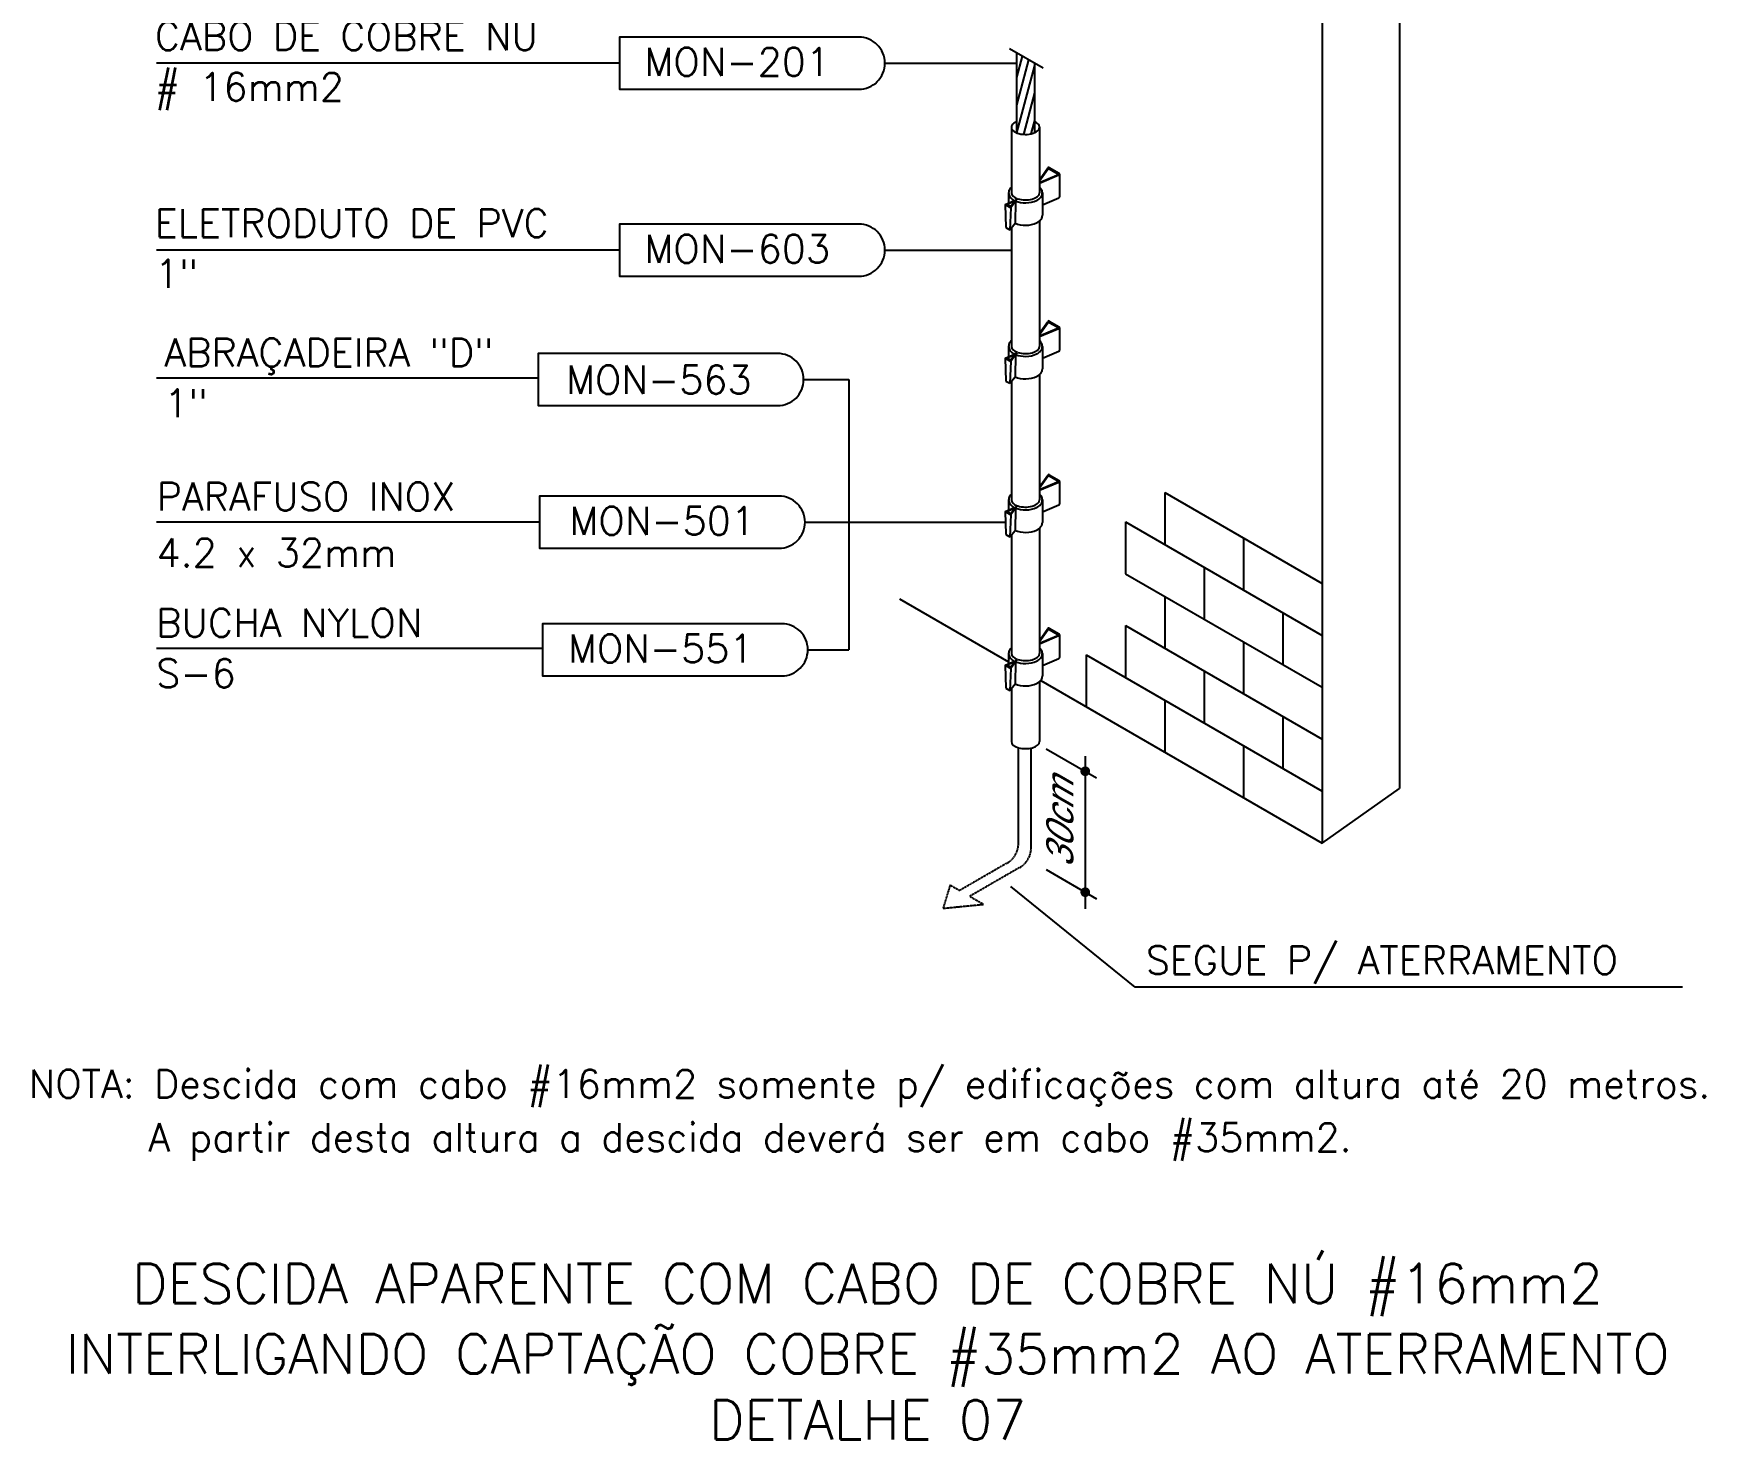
# Model space of a CAD drawing. Extents: x -800 to 12181, y -6101 to 2255.
# Drawn here: x 8582 to 9296, y 1301 to 1902 of the extents above; entities that cross this region are included whole.
import ezdxf
from ezdxf.enums import TextEntityAlignment as Align

# ---------------------------------------------------------------- set-up
doc = ezdxf.new("R2010")
doc.units = 0
doc.header["$MEASUREMENT"] = 0
doc.linetypes.add('HIDDEN', pattern=[0.375, 0.25, -0.125])
doc.layers.get('0').update_dxf_attribs({"linetype": 'CONTINUOUS'})
for name, color, linetype in [('15', 1, 'CONTINUOUS'), ('25', 2, 'CONTINUOUS'), ('50', 5, 'CONTINUOUS')]:
    doc.layers.add(name, color=color, linetype=linetype)
doc.styles.add('25CL', font='ROMANS.shx', dxfattribs={"height": 2.5})
doc.styles.add('35CL', font='ROMANS.shx', dxfattribs={"height": 3.5})
doc.styles.add('80', font='ACENT.shx', dxfattribs={"height": 10})

msp = doc.modelspace()

# ---------------------------------------------------------------- linework, layer by layer
for p, q in [((9001.97, 1882.719), (9004.431, 1891.901)), ((9001.97, 1870.942), (9007.164, 1890.324)), ((9001.97, 1859.166), (9009.682, 1887.946)), ((9004.939, 1858.47), (9009.682, 1876.169)), ((9008.162, 1858.721), (9009.682, 1864.393)), ((9065.194, 1705.544), (9065.194, 1683.373)), ((9065.194, 1705.544), (9132.394, 1666.746)), ((9048.394, 1693.073), (9048.394, 1670.903)), ((9048.394, 1693.073), (9132.394, 1644.575)), ((9098.794, 1686.145), (9098.794, 1663.974)), ((9048.394, 1670.903), (9132.394, 1622.405)), ((9081.994, 1673.674), (9081.994, 1651.504)), ((9065.194, 1661.203), (9065.194, 1639.033)), ((9115.594, 1654.275), (9115.594, 1632.105)), ((9048.394, 1648.732), (9132.394, 1600.235)), ((9048.394, 1648.732), (9048.394, 1626.562)), ((9031.594, 1636.261), (9031.594, 1614.091)), ((9031.594, 1636.261), (9132.394, 1578.065)), ((9098.794, 1641.804), (9098.794, 1619.634)), ((9081.994, 1629.333), (9081.994, 1607.163)), ((9065.194, 1616.863), (9065.194, 1594.692)), ((9115.594, 1609.934), (9115.594, 1587.764)), ((9098.794, 1597.464), (9098.794, 1575.293))]:
    msp.add_line(p, q)
at = {"layer": '15', "color": 1}
for p, q in [((8998.842, 1895.128), (9013.16, 1886.862)), ((8998.842, 1895.128), (9013.16, 1886.862)), ((9001.97, 1859.1), (9001.97, 1893.322)), ((8945.654, 1888.857), (9001.97, 1888.872)), ((9009.682, 1859.228), (9009.682, 1888.87)), ((8945.654, 1809.076), (8999.678, 1809.068)), ((8634.725, 1754.53), (8797.652, 1754.53)), ((8910.978, 1753.794), (8930.278, 1753.794)), ((8912.754, 1753.794), (8930.278, 1753.794)), ((8634.725, 1693.083), (8798.233, 1693.083)), ((8911.559, 1692.886), (8997.144, 1692.886)), ((8634.725, 1639.163), (8799.428, 1639.163)), ((8912.754, 1638.432), (8930.278, 1638.432)), ((9014.524, 1596.174), (9036.05, 1583.746)), ((9031.182, 1592.924), (9031.182, 1527.789)), ((9014.524, 1544.534), (9036.05, 1532.106))]:
    msp.add_line(p, q, dxfattribs=at)
at = {"layer": '15'}
for p, q in [((8832.327, 1888.861), (8634.725, 1888.861)), ((9011.678, 1838.631), (9015.154, 1843.624)), ((9015.788, 1843.766), (9019.14, 1841.83)), ((9019.087, 1840.972), (9011.678, 1837.847)), ((8997.723, 1828.632), (9001.071, 1830.083)), ((8997.723, 1828.632), (8999.484, 1827.616)), ((9001.334, 1830.162), (8999.484, 1827.616)), ((9001.071, 1830.083), (9002.283, 1831.002)), ((9001.334, 1830.162), (9002.393, 1830.965)), ((8832.327, 1809.057), (8634.725, 1809.057)), ((9011.678, 1773.068), (9015.154, 1778.061)), ((9015.788, 1778.203), (9019.14, 1776.268)), ((9019.087, 1775.41), (9011.678, 1772.284)), ((8997.723, 1763.069), (9001.071, 1764.52)), ((9001.334, 1764.599), (8999.484, 1762.053)), ((9001.071, 1764.52), (9002.283, 1765.439)), ((9001.334, 1764.599), (9002.393, 1765.402)), ((8997.723, 1763.069), (8999.484, 1762.053)), ((8930.278, 1753.794), (8930.278, 1638.432)), ((9011.678, 1707.506), (9015.154, 1712.499)), ((9019.087, 1709.847), (9011.678, 1706.721)), ((9015.788, 1712.64), (9019.14, 1710.705)), ((8997.723, 1697.507), (9001.071, 1698.958)), ((9001.334, 1699.036), (8999.484, 1696.49)), ((9001.071, 1698.958), (9002.283, 1699.876)), ((9001.334, 1699.036), (9002.393, 1699.839)), ((8997.723, 1697.507), (8999.484, 1696.49)), ((9011.678, 1641.943), (9015.154, 1646.936)), ((9019.087, 1644.284), (9011.678, 1641.158)), ((9015.788, 1647.077), (9019.14, 1645.142)), ((8997.723, 1631.944), (9001.071, 1633.395)), ((8997.723, 1631.944), (8999.484, 1630.927)), ((9001.334, 1633.474), (8999.484, 1630.927)), ((9001.071, 1633.395), (9002.283, 1634.314)), ((9001.334, 1633.474), (9002.393, 1634.276)), ((9052.433, 1494.303), (8999.364, 1537.361)), ((9286.159, 1494.314), (9052.433, 1494.303))]:
    msp.add_line(p, q, dxfattribs=at)
at = {"layer": '15', "color": 1, "linetype": 'HIDDEN'}
for p, q in [((9002.659, 1555.672), (9002.659, 1596.611)), ((9008.07, 1553.807), (9008.07, 1596.611)), ((8997.859, 1547.358), (8977.589, 1535.655)), ((9003.27, 1545.493), (8981.909, 1533.161)), ((8973.488, 1538.022), (8970.512, 1528.037)), ((8973.488, 1538.022), (8977.589, 1535.655)), ((8970.512, 1528.037), (8987.806, 1529.756)), ((8981.909, 1533.161), (8987.806, 1529.756))]:
    msp.add_line(p, q, dxfattribs=at)
at = {"layer": '15', "color": 1, "const_width": 2.062}
for points in [[(9030.151, 1586.556, 1), (9032.213, 1586.556, 1)], [(9030.151, 1534.916, 1), (9032.213, 1534.916, 1)]]:
    msp.add_lwpolyline(points, format="xyb", close=True, dxfattribs=at)
at = {"layer": '15'}
for centre, start, end in [((9015.548, 1843.35), 60, 145.148516), ((9018.9, 1841.415), 292.873405, 60), ((9015.548, 1777.787), 60, 145.148516), ((9018.9, 1775.852), 292.873405, 60), ((9015.548, 1712.224), 60, 145.148516), ((9018.9, 1710.289), 292.873405, 60), ((9015.548, 1646.662), 60, 145.148516), ((9018.9, 1644.726), 292.873405, 60)]:
    msp.add_arc(centre, 0.48, start, end, dxfattribs=at)
at = {"layer": '15', "color": 1, "linetype": 'HIDDEN'}
for centre in [(8993.059, 1555.672), (8998.47, 1553.807)]:
    msp.add_arc(centre, 9.6, 300, 0, dxfattribs=at)
at = {"layer": '25'}
for p, q in [((9165.364, 2112.393), (9165.364, 1579.19)), ((9132.394, 2089.096), (9132.394, 1555.894)), ((8999.678, 1861.506), (8999.678, 1833.525)), ((9011.678, 1861.506), (9011.678, 1833.525)), ((9011.678, 1839.135), (9015.179, 1844.164)), ((9015.813, 1844.305), (9020.008, 1841.884)), ((9019.954, 1841.026), (9011.678, 1837.534)), ((9020.247, 1841.438), (9020.247, 1831.876)), ((8996.968, 1828.514), (9000.974, 1830.25)), ((8996.968, 1828.514), (8999.368, 1827.129)), ((8996.968, 1828.514), (8997.352, 1818.701)), ((8998.481, 1833.525), (8998.481, 1829.17)), ((9001.473, 1830.026), (8999.368, 1827.129)), ((9001.473, 1830.026), (9001.212, 1820.538)), ((9012.876, 1833.508), (9012.876, 1823.917)), ((9012.876, 1828.448), (9019.953, 1831.434)), ((8999.368, 1827.129), (8998.984, 1817.759)), ((8998.984, 1817.759), (9001.212, 1820.538)), ((9011.678, 1821.503), (9011.678, 1767.962)), ((8997.352, 1818.701), (8998.984, 1817.759)), ((8999.678, 1818.624), (8999.678, 1767.962)), ((9011.678, 1773.572), (9015.179, 1778.601)), ((9015.813, 1778.743), (9020.008, 1776.321)), ((9019.954, 1775.463), (9011.678, 1771.971)), ((9020.247, 1775.875), (9020.247, 1766.313)), ((8996.968, 1762.951), (9000.974, 1764.687)), ((8998.481, 1767.962), (8998.481, 1763.607)), ((9001.473, 1764.463), (8999.368, 1761.566)), ((9001.473, 1764.463), (9001.212, 1754.975)), ((9012.876, 1767.946), (9012.876, 1758.354)), ((9012.876, 1762.885), (9019.953, 1765.871)), ((8996.968, 1762.951), (8997.352, 1753.138)), ((8996.968, 1762.951), (8999.368, 1761.566)), ((8999.368, 1761.566), (8998.984, 1752.196)), ((8997.352, 1753.138), (8998.984, 1752.196)), ((8998.984, 1752.196), (9001.212, 1754.975)), ((8999.678, 1753.061), (8999.678, 1702.399)), ((9011.678, 1755.94), (9011.678, 1702.399)), ((9011.678, 1708.01), (9015.179, 1713.038)), ((9019.954, 1709.9), (9011.678, 1706.409)), ((9015.813, 1713.18), (9020.008, 1710.758)), ((9020.247, 1710.313), (9020.247, 1700.75)), ((8996.968, 1697.389), (9000.974, 1699.125)), ((8998.481, 1702.399), (8998.481, 1698.044)), ((9012.876, 1702.383), (9012.876, 1692.791)), ((9012.876, 1697.323), (9019.953, 1700.308)), ((8996.968, 1697.389), (8999.368, 1696.003)), ((8996.968, 1697.389), (8997.352, 1687.575)), ((8999.368, 1696.003), (8998.984, 1686.633)), ((9001.473, 1698.9), (8999.368, 1696.003)), ((9001.473, 1698.9), (9001.212, 1689.412)), ((8997.352, 1687.575), (8998.984, 1686.633)), ((8998.984, 1686.633), (9001.212, 1689.412)), ((8999.678, 1687.498), (8999.678, 1636.836)), ((9011.678, 1690.377), (9011.678, 1636.836)), ((8951.899, 1660.103), (8998.481, 1633.209)), ((9011.678, 1642.447), (9015.179, 1647.476)), ((9019.954, 1644.338), (9011.678, 1640.846)), ((9015.813, 1647.617), (9020.008, 1645.195)), ((9020.247, 1644.75), (9020.247, 1635.188)), ((8998.481, 1636.836), (8998.481, 1632.482)), ((9012.876, 1636.82), (9012.876, 1627.228)), ((9012.876, 1631.76), (9019.953, 1634.745)), ((8996.968, 1631.826), (9000.974, 1633.562)), ((8996.968, 1631.826), (8999.368, 1630.44)), ((8996.968, 1631.826), (8997.352, 1622.012)), ((8999.368, 1630.44), (8998.984, 1621.07)), ((9001.473, 1633.338), (8999.368, 1630.44)), ((9001.473, 1633.338), (9001.212, 1623.85)), ((8997.352, 1622.012), (8998.984, 1621.07)), ((8998.984, 1621.07), (9001.212, 1623.85)), ((8999.678, 1621.936), (8999.678, 1599.255)), ((9011.678, 1624.815), (9011.678, 1599.255)), ((9012.156, 1625.314), (9132.394, 1555.894)), ((9012.156, 1625.314), (9132.394, 1555.894)), ((9012.156, 1625.314), (9132.394, 1555.894)), ((9132.394, 1555.894), (9165.364, 1579.19))]:
    msp.add_line(p, q, dxfattribs=at)
for points in [[(8945.654, 1888.879, 0.4142136), (8934.53, 1900.003), (8832.327, 1900.003), (8832.327, 1877.736), (8934.53, 1877.736, 0.4142136), (8945.654, 1888.861)], [(8945.654, 1809.076, 0.4142136), (8934.53, 1820.2), (8832.327, 1820.2), (8832.327, 1797.933), (8934.53, 1797.933, 0.4142136), (8945.654, 1809.057)], [(8910.978, 1753.794, 0.4142136), (8899.854, 1764.918), (8797.652, 1764.918), (8797.652, 1742.652), (8899.854, 1742.652, 0.4142136), (8910.978, 1753.776)], [(8911.559, 1692.904, 0.4142136), (8900.435, 1704.028), (8798.233, 1704.028), (8798.233, 1681.762), (8900.435, 1681.762, 0.4142136), (8911.559, 1692.886)], [(8912.754, 1638.432, 0.4142136), (8901.63, 1649.556), (8799.428, 1649.556), (8799.428, 1627.289), (8901.63, 1627.289, 0.4142136), (8912.754, 1638.413)]]:
    msp.add_lwpolyline(points, format="xyb", dxfattribs=at)
for centre, start, end in [((9015.573, 1843.89), 60, 145.148516), ((9019.768, 1841.468), 292.873405, 60), ((9019.767, 1831.876), 292.873405, 0), ((9015.573, 1778.327), 60, 145.148516), ((9019.768, 1775.905), 292.873405, 60), ((9019.767, 1766.313), 292.873405, 0), ((9015.573, 1712.764), 60, 145.148516), ((9019.768, 1710.343), 292.873405, 60), ((9019.767, 1700.75), 292.873405, 0), ((9015.573, 1647.201), 60, 145.148516), ((9019.768, 1644.78), 292.873405, 60), ((9019.767, 1635.188), 292.873405, 0)]:
    msp.add_arc(centre, 0.48, start, end, dxfattribs=at)
for centre, start_param, end_param in [((9005.678, 1861.506), 5.3784238, 10.2648571), ((9005.678, 1833.525), 6.2831853, 7.2526191), ((9005.678, 1833.525), 7.2745947, 9.424778), ((9005.678, 1767.962), 6.2831853, 7.2526191), ((9005.678, 1767.962), 7.2745947, 9.424778), ((9005.678, 1702.399), 6.2831853, 7.2526191), ((9005.678, 1702.399), 7.2745947, 9.424778), ((9005.678, 1636.836), 6.2831853, 7.2526191), ((9005.678, 1636.836), 7.2745947, 9.424778), ((9005.678, 1599.255), 0, 3.1415927)]:
    msp.add_ellipse(centre, major_axis=(-6, 0), ratio=0.5098724, start_param=start_param, end_param=end_param, dxfattribs=at)
for points, knots in [([(8999.678, 1835.945), (8999.632, 1835.905), (8999.588, 1835.864), (8999.114, 1835.408), (8998.772, 1834.91), (8998.426, 1833.763), (8998.445, 1833.125), (8998.851, 1832.002), (8999.213, 1831.521), (9000.039, 1830.779), (9000.483, 1830.492), (9000.974, 1830.25)], [5.7619328, 5.7619328, 5.7619328, 5.7619328, 5.79585, 5.79585, 6.1305078, 6.1305078, 6.4651657, 6.4651657, 6.7998235, 6.7998235, 7.0849032, 7.0849032, 7.0849032, 7.0849032]), ([(9001.473, 1830.026), (9002.76, 1829.5), (9004.317, 1829.244), (9007.517, 1829.291), (9009.142, 1829.628), (9011.098, 1830.61), (9011.686, 1831.033), (9012.487, 1832.002), (9012.751, 1832.518), (9012.933, 1833.644), (9012.839, 1834.236), (9012.384, 1835.206), (9012.062, 1835.604), (9011.678, 1835.945)], [7.1785547, 7.1785547, 7.1785547, 7.1785547, 7.8828164, 7.8828164, 8.6311515, 8.6311515, 9.0254884, 9.0254884, 9.3424348, 9.3424348, 9.6593813, 9.6593813, 9.9460417, 9.9460417, 9.9460417, 9.9460417]), ([(9001.212, 1820.538), (9001.219, 1820.535), (9001.227, 1820.531), (9002.565, 1819.933), (9004.219, 1819.642), (9007.517, 1819.691), (9009.142, 1820.028), (9011.098, 1821.01), (9011.686, 1821.433), (9012.487, 1822.402), (9012.751, 1822.918), (9012.865, 1823.625), (9012.876, 1823.771), (9012.876, 1823.917)], [7.1303189, 7.1303189, 7.1303189, 7.1303189, 7.1344813, 7.1344813, 7.8828164, 7.8828164, 8.6311515, 8.6311515, 9.0254884, 9.0254884, 9.3424348, 9.3424348, 9.4234851, 9.4234851, 9.4234851, 9.4234851]), ([(8999.678, 1770.383), (8999.632, 1770.342), (8999.588, 1770.301), (8999.114, 1769.845), (8998.772, 1769.347), (8998.426, 1768.201), (8998.445, 1767.562), (8998.851, 1766.439), (8999.213, 1765.958), (9000.039, 1765.217), (9000.483, 1764.929), (9000.974, 1764.687)], [5.7619328, 5.7619328, 5.7619328, 5.7619328, 5.79585, 5.79585, 6.1305078, 6.1305078, 6.4651657, 6.4651657, 6.7998235, 6.7998235, 7.0849032, 7.0849032, 7.0849032, 7.0849032]), ([(9001.473, 1764.463), (9002.76, 1763.937), (9004.317, 1763.681), (9007.517, 1763.728), (9009.142, 1764.065), (9011.098, 1765.047), (9011.686, 1765.47), (9012.487, 1766.439), (9012.751, 1766.955), (9012.933, 1768.081), (9012.839, 1768.673), (9012.384, 1769.643), (9012.062, 1770.041), (9011.678, 1770.382)], [7.1785547, 7.1785547, 7.1785547, 7.1785547, 7.8828164, 7.8828164, 8.6311515, 8.6311515, 9.0254884, 9.0254884, 9.3424348, 9.3424348, 9.6593813, 9.6593813, 9.9460417, 9.9460417, 9.9460417, 9.9460417]), ([(9001.212, 1754.975), (9001.219, 1754.972), (9001.227, 1754.968), (9002.565, 1754.371), (9004.219, 1754.08), (9007.517, 1754.128), (9009.142, 1754.465), (9011.098, 1755.447), (9011.686, 1755.87), (9012.487, 1756.839), (9012.751, 1757.355), (9012.865, 1758.062), (9012.876, 1758.208), (9012.876, 1758.354)], [7.1303189, 7.1303189, 7.1303189, 7.1303189, 7.1344813, 7.1344813, 7.8828164, 7.8828164, 8.6311515, 8.6311515, 9.0254884, 9.0254884, 9.3424348, 9.3424348, 9.4234851, 9.4234851, 9.4234851, 9.4234851]), ([(8999.678, 1704.82), (8999.632, 1704.779), (8999.588, 1704.738), (8999.114, 1704.283), (8998.772, 1703.784), (8998.426, 1702.638), (8998.445, 1701.999), (8998.851, 1700.876), (8999.213, 1700.395), (9000.039, 1699.654), (9000.483, 1699.367), (9000.974, 1699.125)], [5.7619328, 5.7619328, 5.7619328, 5.7619328, 5.79585, 5.79585, 6.1305078, 6.1305078, 6.4651657, 6.4651657, 6.7998235, 6.7998235, 7.0849032, 7.0849032, 7.0849032, 7.0849032]), ([(9001.473, 1698.9), (9002.76, 1698.375), (9004.317, 1698.118), (9007.517, 1698.165), (9009.142, 1698.503), (9011.098, 1699.484), (9011.686, 1699.907), (9012.487, 1700.876), (9012.751, 1701.393), (9012.933, 1702.519), (9012.839, 1703.11), (9012.384, 1704.08), (9012.062, 1704.478), (9011.678, 1704.82)], [7.1785547, 7.1785547, 7.1785547, 7.1785547, 7.8828164, 7.8828164, 8.6311515, 8.6311515, 9.0254884, 9.0254884, 9.3424348, 9.3424348, 9.6593813, 9.6593813, 9.9460417, 9.9460417, 9.9460417, 9.9460417]), ([(9001.212, 1689.412), (9001.219, 1689.409), (9001.227, 1689.406), (9002.565, 1688.808), (9004.219, 1688.517), (9007.517, 1688.565), (9009.142, 1688.903), (9011.098, 1689.884), (9011.686, 1690.307), (9012.487, 1691.276), (9012.751, 1691.793), (9012.865, 1692.5), (9012.876, 1692.645), (9012.876, 1692.791)], [7.1303189, 7.1303189, 7.1303189, 7.1303189, 7.1344813, 7.1344813, 7.8828164, 7.8828164, 8.6311515, 8.6311515, 9.0254884, 9.0254884, 9.3424348, 9.3424348, 9.4234851, 9.4234851, 9.4234851, 9.4234851]), ([(8999.678, 1639.257), (8999.632, 1639.217), (8999.588, 1639.175), (8999.114, 1638.72), (8998.772, 1638.221), (8998.426, 1637.075), (8998.445, 1636.437), (8998.851, 1635.314), (8999.213, 1634.832), (9000.039, 1634.091), (9000.483, 1633.804), (9000.974, 1633.562)], [5.7619328, 5.7619328, 5.7619328, 5.7619328, 5.79585, 5.79585, 6.1305078, 6.1305078, 6.4651657, 6.4651657, 6.7998235, 6.7998235, 7.0849032, 7.0849032, 7.0849032, 7.0849032]), ([(9001.473, 1633.338), (9002.76, 1632.812), (9004.317, 1632.556), (9007.517, 1632.603), (9009.142, 1632.94), (9011.098, 1633.921), (9011.686, 1634.345), (9012.487, 1635.314), (9012.751, 1635.83), (9012.933, 1636.956), (9012.839, 1637.547), (9012.384, 1638.517), (9012.062, 1638.915), (9011.678, 1639.257)], [7.1785547, 7.1785547, 7.1785547, 7.1785547, 7.8828164, 7.8828164, 8.6311515, 8.6311515, 9.0254884, 9.0254884, 9.3424348, 9.3424348, 9.6593813, 9.6593813, 9.9460417, 9.9460417, 9.9460417, 9.9460417]), ([(9001.212, 1623.85), (9001.219, 1623.846), (9001.227, 1623.843), (9002.565, 1623.245), (9004.219, 1622.954), (9007.517, 1623.003), (9009.142, 1623.34), (9011.098, 1624.321), (9011.686, 1624.745), (9012.487, 1625.714), (9012.751, 1626.23), (9012.865, 1626.937), (9012.876, 1627.083), (9012.876, 1627.228)], [7.1303189, 7.1303189, 7.1303189, 7.1303189, 7.1344813, 7.1344813, 7.8828164, 7.8828164, 8.6311515, 8.6311515, 9.0254884, 9.0254884, 9.3424348, 9.3424348, 9.4234851, 9.4234851, 9.4234851, 9.4234851])]:
    msp.add_open_spline(points, degree=3, knots=knots, dxfattribs=at)

# ---------------------------------------------------------------- texts
at = {"layer": '25', "style": '25CL'}
for s, p in [('CABO DE COBRE NU', (8633.966, 1894.403)), ('MON-201', (8843.002, 1883.423)), ('# 16mm2', (8633.966, 1872.803)), ('ELETRODUTO DE PVC', (8633.966, 1814.6)), ('MON-603', (8843.002, 1803.619)), ('1"', (8633.966, 1793)), ('ABRAÇADEIRA "D"', (8638.082, 1759.33)), ('MON-563', (8809.54, 1747.728)), ('1"', (8638.082, 1737.73)), ('PARAFUSO INOX', (8634.725, 1697.883)), ('MON-501', (8811.002, 1687.458)), ('4.2 x 32mm', (8634.725, 1673.883)), ('BUCHA NYLON', (8634.554, 1643.963)), ('MON-551', (8810.316, 1632.997)), ('S-6', (8634.554, 1622.363)), ('SEGUE P/ ATERRAMENTO', (9057.005, 1499.845))]:
    msp.add_text(s, height=12, dxfattribs=at).set_placement(p)
at = {"layer": '25', "color": 2, "style": '80', "oblique": 30}
msp.add_text('30cm', height=11.52, rotation=90, dxfattribs=at).set_placement((9026.081, 1563.983), align=Align.CENTER)
at = {"layer": '25', "style": '25CL'}
for s, p in [('NOTA: Descida com cabo #16mm2 somente p/ edificações com altura até 20 metros.', (8939.084, 1447.108)), (' A partir desta altura a descida deverá ser em cabo #35mm2.', (8883.938, 1424.261))]:
    msp.add_text(s, height=12, dxfattribs=at).set_placement(p, align=Align.CENTER)
at = {"layer": '50', "style": '35CL'}
for s, p in [('DESCIDA APARENTE COM CABO DE COBRE NÚ #16mm2', (8938.258, 1367.88)), ('INTERLIGANDO CAPTAÇÃO COBRE #35mm2 AO ATERRAMENTO', (8938.258, 1337.75)), ('DETALHE 07', (8938.258, 1309.608))]:
    msp.add_text(s, height=16.8, dxfattribs=at).set_placement(p, align=Align.MIDDLE_CENTER)

doc.saveas('drawing.dxf')
